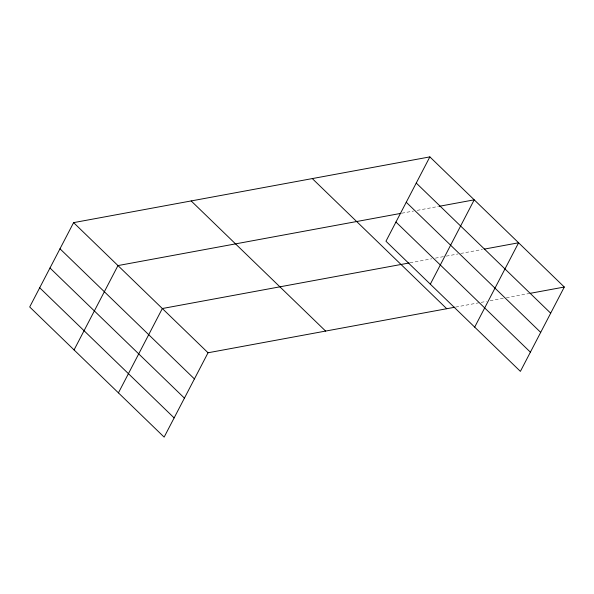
<?xml version="1.0" encoding="UTF-8"?>
<svg xmlns="http://www.w3.org/2000/svg" width="594" height="594" viewBox="0 0 594 594"><rect width="100%" height="100%" fill="white"/><g stroke="black" fill="none" stroke-linecap="round" stroke-linejoin="round"><path stroke-width="0.45" stroke-dasharray="2.97 2.23" d="M401.878 213.187L413.639 211.019M417.255 210.35L438.053 206.512M410.068 262.808L431.771 258.806M435.395 258.138L445.337 256.296M446.243 256.133L458.004 253.965M460.714 253.46L482.417 249.458M455.776 307.053L480.197 302.546M481.103 302.383L486.523 301.381M490.147 300.713L503.712 298.21M506.422 297.713L529.031 293.54"/><path stroke-width="0.89" d="M429.863 156.89L385.959 241.231L520.396 371.369L564.3 287.028L429.863 156.89L73.604 222.631L29.7 306.972L164.137 437.11L208.041 352.769L454.87 307.224M74.064 349.918L117.968 265.577L400.972 213.35M118.429 392.864L162.333 308.524L409.162 262.971M430.323 284.177L474.227 199.836L438.959 206.348M474.688 327.123L518.592 242.783L484.229 249.124M529.937 293.369L564.3 287.028M416.246 183.049L550.683 313.194M406.251 202.25L540.689 332.388M395.953 222.03L530.39 352.168M312.296 178.586L446.733 308.724M191.171 200.935L325.609 331.073M73.604 222.631L208.041 352.769M59.987 248.789L194.424 378.935M49.993 267.991L184.43 398.129M39.694 287.771L174.131 417.909"/></g></svg>
